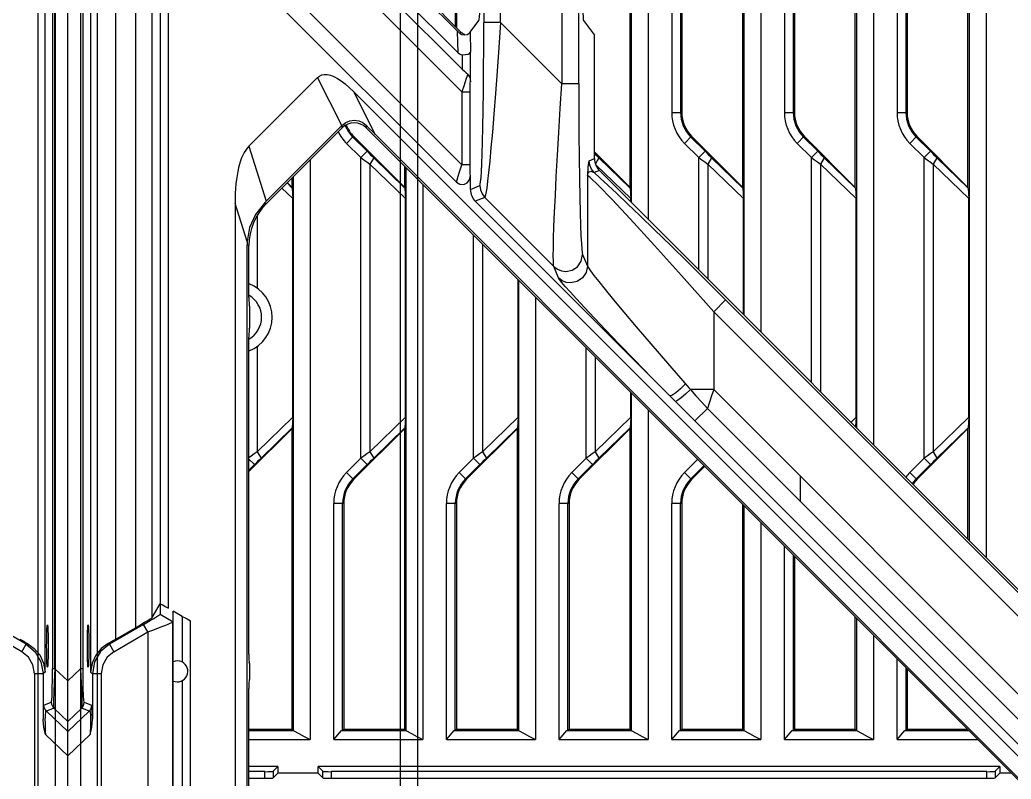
# Model space of a CAD drawing. Header units: millimetres. Extents: x -3132 to 28633, y 682 to 5849.
# Drawn here: x 23555.2 to 23672.9, y 2335.9 to 2426 of the extents above; entities that cross this region are included whole.
import ezdxf

# ---------------------------------------------------------------- set-up
doc = ezdxf.new("R2010")
doc.units = ezdxf.units.MM

# ---------------------------------------------------------------- blocks, each defined once
blk = doc.blocks.new('rtjg')
at = {"linetype": 'Continuous'}
for p, q in [((18239.39, 1763.81), (18239.39, 2763.81)), ((18739.39, 1763.81), (18739.39, 2763.81)), ((18240.91, 2500.5), (18240.91, 2027.12)), ((18241.2, 2027.12), (18241.2, 2500.5)), ((18242.08, 2500.91), (18242.08, 2026.71)), ((18736.69, 2026.71), (18736.69, 2500.91)), ((18737.58, 2500.5), (18737.58, 2027.12)), ((18737.87, 2027.12), (18737.87, 2500.5)), ((18245.08, 2030.64), (18245.08, 2496.98)), ((18247.41, 2495.64), (18247.41, 2031.98)), ((18249.41, 2033.21), (18249.41, 2494.41)), ((18300.02, 2096.5), (18300.02, 2431.12)), ((18288.76, 2423.89), (18288.76, 2103.73)), ((18333, 2257.99), (18333, 2055.71)), ((18334.99, 2258.81), (18334.99, 2053.72)), ((18321.62, 2256.52), (18321.62, 2067.09)), ((18319.63, 2255.85), (18319.63, 2069.08)), ((18306.26, 2251.81), (18306.26, 2082.45)), ((18308.25, 2252.06), (18308.25, 2080.46)), ((18346.37, 2251.81), (18346.37, 2042.34)), ((18348.36, 2251.81), (18348.36, 2040.35)), ((18306.11, 2084.22), (18306.11, 2193.4)), ((18319.48, 2084.22), (18319.48, 2193.4)), ((18332.85, 2084.22), (18332.85, 2193.4)), ((18346.22, 2084.22), (18346.22, 2193.4)), ((18285.38, 2184.51), (18285.38, 2103.33)), ((18285.51, 2184.51), (18285.51, 2103.19)), ((18311.07, 2184.51), (18311.07, 2093.11)), ((18312.12, 2184.51), (18312.12, 2093.11)), ((18312.25, 2184.51), (18312.25, 2093.11)), ((18324.44, 2184.51), (18324.44, 2093.11)), ((18325.49, 2184.51), (18325.49, 2093.11)), ((18325.62, 2184.51), (18325.62, 2093.11)), ((18337.81, 2184.51), (18337.81, 2093.11)), ((18338.86, 2184.51), (18338.86, 2093.11)), ((18338.99, 2184.51), (18338.99, 2093.11)), ((18290.76, 2103.76), (18290.76, 2127.13)), ((18298.02, 2127.13), (18298.02, 2096.5)), ((18258.52, 2125.94), (18286.21, 2098.26)), ((18285.7, 2100.18), (18259.79, 2126.09)), ((18286.15, 2095.57), (18257.16, 2124.57)), ((18285.64, 2102.76), (18264.54, 2123.85)), ((18264.7, 2124.01), (18286.09, 2102.61)), ((18251.41, 2121.65), (18286.15, 2086.9)), ((18250.36, 2120.48), (18250.36, 2034.83)), ((18285.5, 2084.82), (18251.35, 2118.96)), ((18251.35, 2034.29), (18251.35, 2118.96)), ((18287.14, 2102.62), (18288.18, 2104.03)), ((18290.76, 2103.76), (18288.76, 2103.76)), ((18290.76, 2103.76), (18298.02, 2096.5)), ((18300.6, 2104.03), (18301.89, 2102.28)), ((18285.7, 2100.18), (18285.64, 2102.76)), ((18286.09, 2102.61), (18285.9, 2102.49)), ((18287.01, 2102.49), (18286.86, 2102.37)), ((18287.14, 2102.62), (18287.2, 2100.25)), ((18286.46, 2102.26), (18286.14, 2102.33)), ((18301.89, 2087.64), (18301.89, 2102.28)), ((18287.2, 2096.75), (18287.2, 2100.25)), ((18286.21, 2099.94), (18286.21, 2098.26)), ((18287.08, 2097.39), (18286.88, 2097.65)), ((18269.03, 2097.25), (18260.88, 2089.1)), ((18271.91, 2091.54), (18269.03, 2097.25)), ((18286.64, 2097.01), (18286.42, 2096.36)), ((18287.17, 2097.11), (18287.08, 2097.39)), ((18287.2, 2096.88), (18287.17, 2097.11)), ((18287.17, 2096.84), (18287.18, 2096.96)), ((18287.19, 2096.87), (18287.2, 2096.75)), ((18287.2, 2096.75), (18287.2, 2096.88)), ((18300.02, 2096.5), (18298.02, 2096.5)), ((18273.31, 2095.59), (18358.39, 2010.52)), ((18273.31, 2095.59), (18275.88, 2090.5)), ((18286.42, 2096.36), (18286.15, 2095.57)), ((18286.15, 2095.57), (18286.15, 2086.9)), ((18286.15, 2095.57), (18287.15, 2095.57)), ((18287.15, 2086.9), (18287.15, 2095.57)), ((18311.07, 2093.11), (18312.25, 2093.11)), ((18324.44, 2093.11), (18325.62, 2093.11)), ((18337.81, 2093.11), (18338.99, 2093.11)), ((18271.96, 2091.29), (18262.94, 2082.27)), ((18262.95, 2082.58), (18271.91, 2091.54)), ((18271.96, 2091.29), (18271.96, 2091.59)), ((18274.78, 2091.6), (18274.78, 2091.29)), ((18355.81, 2010.27), (18274.78, 2091.29)), ((18273.31, 2090.28), (18272.47, 2089.44)), ((18272.47, 2089.44), (18274.16, 2087.75)), ((18273.22, 2090.18), (18274.91, 2088.5)), ((18279.37, 2084.22), (18273.31, 2090.28)), ((18313.42, 2090.28), (18312.58, 2089.44)), ((18312.58, 2089.44), (18314.27, 2087.75)), ((18313.33, 2090.18), (18315.02, 2088.5)), ((18319.48, 2084.22), (18313.42, 2090.28)), ((18326.79, 2090.28), (18325.95, 2089.44)), ((18325.95, 2089.44), (18327.64, 2087.75)), ((18326.7, 2090.18), (18328.39, 2088.5)), ((18332.85, 2084.22), (18326.79, 2090.28)), ((18340.16, 2090.28), (18339.32, 2089.44)), ((18339.32, 2089.44), (18341.01, 2087.75)), ((18340.07, 2090.18), (18341.76, 2088.5)), ((18346.22, 2084.22), (18340.16, 2090.28)), ((18260.88, 2089.1), (18262.95, 2082.58)), ((18274.16, 2087.75), (18274.91, 2088.5)), ((18306.11, 2084.22), (18301.89, 2088.44)), ((18314.27, 2087.75), (18315.02, 2088.5)), ((18327.64, 2087.75), (18328.39, 2088.5)), ((18341.01, 2087.75), (18341.76, 2088.5)), ((18268.14, 2087.47), (18268.14, 2018.72)), ((18274.16, 2052.08), (18274.16, 2087.75)), ((18275.69, 2087.72), (18275.23, 2086.98)), ((18279.4, 2084.14), (18275.69, 2087.72)), ((18301.27, 2087.38), (18301.89, 2087.64)), ((18302.43, 2087.72), (18302, 2087.02)), ((18306.14, 2084.14), (18302.43, 2087.72)), ((18314.27, 2074.43), (18314.27, 2087.75)), ((18315.8, 2087.72), (18315.34, 2086.98)), ((18319.51, 2084.14), (18315.8, 2087.72)), ((18327.64, 2061.06), (18327.64, 2087.75)), ((18329.17, 2087.72), (18328.71, 2086.98)), ((18332.88, 2084.14), (18329.17, 2087.72)), ((18341.01, 2052.08), (18341.01, 2087.75)), ((18342.54, 2087.72), (18342.08, 2086.98)), ((18346.25, 2084.14), (18342.54, 2087.72)), ((18275.23, 2086.98), (18279.47, 2082.88)), ((18275.23, 2086.98), (18275.23, 2052.85)), ((18279.37, 2084.22), (18279.37, 2086.71)), ((18279.52, 2086.56), (18279.52, 2019.79)), ((18287.15, 2086.9), (18286.15, 2086.9)), ((18302.48, 2086.23), (18301.85, 2085.97)), ((18302.05, 2086.9), (18306.21, 2082.88)), ((18302.48, 2086.23), (18353.31, 2035.39)), ((18315.34, 2086.98), (18319.58, 2082.88)), ((18315.34, 2086.98), (18315.34, 2073.36)), ((18328.71, 2086.98), (18332.95, 2082.88)), ((18328.71, 2086.98), (18328.71, 2059.99)), ((18342.08, 2086.98), (18346.32, 2082.88)), ((18342.08, 2086.98), (18342.08, 2052.85)), ((18266.03, 2084.14), (18265.41, 2084.74)), ((18266, 2084.22), (18265.44, 2084.78)), ((18266, 2084.22), (18266, 2085.33)), ((18266.15, 2085.48), (18266.15, 2019.79)), ((18287.17, 2083.98), (18287.17, 2085.63)), ((18301.05, 2085.64), (18301.05, 2074.88)), ((18264.8, 2084.14), (18266.1, 2082.88)), ((18266.03, 2084.14), (18266, 2084.22)), ((18266.03, 2084.14), (18266.1, 2082.88)), ((18279.4, 2084.14), (18279.37, 2084.22)), ((18279.4, 2084.14), (18279.47, 2082.88)), ((18281.51, 2084.57), (18281.51, 2018.72)), ((18287.17, 2083.98), (18288.29, 2084.44)), ((18288.29, 2084.44), (18288.29, 2084.45)), ((18306.14, 2084.14), (18306.11, 2084.22)), ((18306.14, 2084.14), (18306.21, 2082.88)), ((18319.51, 2084.14), (18319.48, 2084.22)), ((18319.51, 2084.14), (18319.58, 2082.88)), ((18332.88, 2084.14), (18332.85, 2084.22)), ((18332.88, 2084.14), (18332.95, 2082.88)), ((18346.25, 2084.14), (18346.22, 2084.22)), ((18346.25, 2084.14), (18346.32, 2082.88)), ((18262.94, 2082.27), (18262.73, 2082.36)), ((18266.1, 2056.95), (18266.1, 2082.88)), ((18279.47, 2056.95), (18279.47, 2082.88)), ((18288.87, 2083.03), (18287.75, 2082.57)), ((18404.71, 1965.61), (18287.75, 2082.57)), ((18288.88, 2083.04), (18288.87, 2083.03)), ((18288.87, 2083.03), (18297.08, 2074.82)), ((18306.21, 2082.49), (18306.21, 2082.88)), ((18319.58, 2069.12), (18319.58, 2082.88)), ((18332.95, 2056.95), (18332.95, 2082.88)), ((18346.32, 2056.95), (18346.32, 2082.88)), ((18260.67, 2077.79), (18259.24, 2082.29)), ((18259.24, 2082.29), (18259.24, 1838.49)), ((18261.86, 2080.87), (18261.86, 2072.27)), ((18287.53, 2052.08), (18287.53, 2078.54)), ((18260.66, 2077.42), (18260.89, 2077.33)), ((18260.66, 1838.49), (18260.66, 2077.42)), ((18260.89, 2071.16), (18260.89, 2077.33)), ((18288.6, 2077.48), (18288.6, 2052.85)), ((18300.49, 2076.24), (18301.05, 2074.88)), ((18297.64, 2073.47), (18297.08, 2074.82)), ((18292.84, 2056.95), (18292.84, 2073.23)), ((18292.89, 2073.19), (18292.89, 2019.79)), ((18294.88, 2071.2), (18294.88, 2018.72)), ((18316.04, 2069.46), (18317.46, 2070.87)), ((18355.09, 2033.24), (18317.46, 2070.87)), ((18260.92, 2070.17), (18260.96, 2070.11)), ((18260.96, 2070.11), (18260.96, 2067.51)), ((18316.04, 2069.46), (18398.86, 1986.65)), ((18316.04, 2069.46), (18316.04, 2060.23)), ((18260.92, 2067.45), (18260.96, 2067.51)), ((18260.89, 2028.83), (18260.89, 2066.46)), ((18261.86, 2065.35), (18261.86, 2052.85)), ((18300.9, 2052.08), (18300.9, 2065.17)), ((18301.97, 2064.11), (18301.97, 2052.85)), ((18316.04, 2060.23), (18313.27, 2060.23)), ((18405.15, 1971.13), (18316.04, 2060.23)), ((18306.21, 2056.95), (18306.21, 2059.86)), ((18306.26, 2059.82), (18306.26, 2019.79)), ((18308.25, 2057.83), (18308.25, 2018.72)), ((18313.81, 2056.51), (18315.29, 2057.99)), ((18315.29, 2057.99), (18405.14, 1968.15)), ((18266.1, 2056.95), (18261.86, 2052.85)), ((18266.1, 2056.95), (18266.03, 2055.69)), ((18279.47, 2056.95), (18275.23, 2052.85)), ((18279.47, 2056.95), (18279.4, 2055.69)), ((18292.84, 2056.95), (18288.6, 2052.85)), ((18292.84, 2056.95), (18292.77, 2055.69)), ((18306.21, 2056.95), (18301.97, 2052.85)), ((18306.21, 2056.95), (18306.14, 2055.69)), ((18332.95, 2056.95), (18332.34, 2056.36)), ((18332.95, 2056.95), (18332.89, 2055.81)), ((18346.32, 2056.95), (18342.08, 2052.85)), ((18346.32, 2056.95), (18346.25, 2055.69)), ((18260.89, 2050.5), (18266, 2055.61)), ((18262.32, 2052.11), (18266.03, 2055.69)), ((18266.03, 2055.69), (18266, 2055.61)), ((18266, 2019.94), (18266, 2055.61)), ((18273.31, 2049.55), (18279.37, 2055.61)), ((18275.69, 2052.11), (18279.4, 2055.69)), ((18279.4, 2055.69), (18279.37, 2055.61)), ((18279.37, 2019.94), (18279.37, 2055.61)), ((18286.68, 2049.55), (18292.74, 2055.61)), ((18289.06, 2052.11), (18292.77, 2055.69)), ((18292.77, 2055.69), (18292.74, 2055.61)), ((18292.74, 2019.94), (18292.74, 2055.61)), ((18300.05, 2049.55), (18306.11, 2055.61)), ((18302.43, 2052.11), (18306.14, 2055.69)), ((18306.14, 2055.69), (18306.11, 2055.61)), ((18306.11, 2019.94), (18306.11, 2055.61)), ((18340.16, 2049.55), (18346.22, 2055.61)), ((18342.54, 2052.11), (18346.25, 2055.69)), ((18346.25, 2055.69), (18346.22, 2055.61)), ((18346.22, 2042.48), (18346.22, 2055.61)), ((18261.54, 2051.34), (18260.89, 2051.99)), ((18261.86, 2052.85), (18262.32, 2052.11)), ((18274.16, 2052.08), (18272.47, 2050.39)), ((18274.91, 2051.34), (18274.16, 2052.08)), ((18275.23, 2052.85), (18275.69, 2052.11)), ((18287.53, 2052.08), (18285.84, 2050.39)), ((18288.28, 2051.34), (18287.53, 2052.08)), ((18288.6, 2052.85), (18289.06, 2052.11)), ((18300.9, 2052.08), (18299.21, 2050.39)), ((18301.65, 2051.34), (18300.9, 2052.08)), ((18301.97, 2052.85), (18302.43, 2052.11)), ((18314.13, 2051.94), (18312.58, 2050.39)), ((18341.01, 2052.08), (18339.32, 2050.39)), ((18341.76, 2051.34), (18341.01, 2052.08)), ((18342.08, 2052.85), (18342.54, 2052.11)), ((18260.89, 2050.69), (18261.54, 2051.34)), ((18273.22, 2049.65), (18274.91, 2051.34)), ((18286.59, 2049.65), (18288.28, 2051.34)), ((18299.96, 2049.65), (18301.65, 2051.34)), ((18313.33, 2049.65), (18314.88, 2051.2)), ((18313.42, 2049.55), (18314.97, 2051.1)), ((18341.76, 2051.34), (18340.07, 2049.65)), ((18272.47, 2050.39), (18273.31, 2049.55)), ((18285.84, 2050.39), (18286.68, 2049.55)), ((18299.21, 2050.39), (18300.05, 2049.55)), ((18312.58, 2050.39), (18313.42, 2049.55)), ((18326.34, 2046.94), (18326.34, 2049.93)), ((18339.32, 2050.39), (18340.16, 2049.55)), ((18272.14, 2046.73), (18270.96, 2046.73)), ((18270.96, 2018.72), (18270.96, 2046.73)), ((18272.01, 2019.81), (18272.01, 2046.73)), ((18272.14, 2046.73), (18272.14, 2019.94)), ((18285.51, 2046.73), (18284.33, 2046.73)), ((18284.33, 2018.72), (18284.33, 2046.73)), ((18285.38, 2019.81), (18285.38, 2046.73)), ((18285.51, 2046.73), (18285.51, 2019.94)), ((18298.88, 2046.73), (18297.7, 2046.73)), ((18297.7, 2018.72), (18297.7, 2046.73)), ((18298.75, 2019.81), (18298.75, 2046.73)), ((18298.88, 2046.73), (18298.88, 2019.94)), ((18312.25, 2046.73), (18311.07, 2046.73)), ((18311.07, 2018.72), (18311.07, 2046.73)), ((18312.12, 2019.81), (18312.12, 2046.73)), ((18312.25, 2046.73), (18312.25, 2019.94)), ((18319.48, 2019.94), (18319.48, 2046.6)), ((18319.63, 2046.45), (18319.63, 2019.79)), ((18321.62, 2044.46), (18321.62, 2018.72)), ((18324.44, 2018.72), (18324.44, 2041.64)), ((18325.49, 2040.59), (18325.49, 2019.81)), ((18325.62, 2040.45), (18325.62, 2019.94)), ((18249.41, 2033.21), (18250.34, 2034.82)), ((18250.36, 2034.83), (18250.34, 2034.82)), ((18250.34, 2034.82), (18250.34, 2033.59)), ((18250.34, 2033.59), (18251.89, 2032.69)), ((18252.95, 2033.33), (18251.89, 2033.94)), ((18251.89, 1993.68), (18251.89, 2033.94)), ((18252.95, 2033.33), (18252.95, 2027.93)), ((18332.85, 2019.94), (18332.85, 2033.23)), ((18333, 2033.08), (18333, 2019.79)), ((18248.37, 2032.37), (18244.32, 2030.04)), ((18245.08, 2030.64), (18247.41, 2031.98)), ((18248.89, 2031.48), (18248.37, 2032.37)), ((18251.81, 2032.65), (18251.81, 1994.97)), ((18253.94, 1994.82), (18253.94, 2032.79)), ((18734.46, 2030.04), (18730.41, 2032.37)), ((18244.84, 2029.14), (18248.89, 2031.48)), ((18248.89, 2031.48), (18248.89, 1996.14)), ((18334.99, 2031.09), (18334.99, 2018.72)), ((18733.94, 2029.14), (18729.89, 2031.48)), ((18244.32, 2030.04), (18244.18, 2030.12)), ((18244.32, 2030.04), (18244.84, 2029.14)), ((18733.94, 2029.14), (18734.46, 2030.04)), ((18734.46, 2030.04), (18734.6, 2030.12)), ((18337.81, 2018.72), (18337.81, 2028.27)), ((18239.39, 2025.68), (18240.91, 2027.12)), ((18241.2, 2027.12), (18240.91, 2027.12)), ((18260.96, 2027.74), (18260.92, 2027.84)), ((18260.96, 2027.74), (18260.96, 2025.87)), ((18338.86, 2027.22), (18338.86, 2019.81)), ((18338.99, 2027.08), (18338.99, 2019.94)), ((18737.87, 2027.12), (18737.58, 2027.12)), ((18737.87, 2027.12), (18739.39, 2025.68)), ((18242.08, 2026.71), (18242.32, 2026.57)), ((18242.32, 2026.57), (18242.32, 2021.13)), ((18242.32, 2026.57), (18243.36, 2026.57)), ((18243.36, 2026.57), (18243.36, 2001.04)), ((18735.42, 2026.57), (18736.45, 2026.57)), ((18735.42, 2026.57), (18735.42, 2001.04)), ((18736.69, 2026.71), (18736.45, 2026.57)), ((18736.45, 2026.57), (18736.45, 2021.13)), ((18252.95, 2025.69), (18252.95, 2001.93)), ((18260.89, 2002.83), (18260.89, 2024.79)), ((18260.96, 2025.87), (18260.92, 2025.78)), ((18241.05, 2022.45), (18239.39, 2020.87)), ((18241.92, 2022.09), (18241.05, 2022.45)), ((18241.34, 2023.16), (18242.22, 2022.8)), ((18736.56, 2022.8), (18737.43, 2023.16)), ((18737.73, 2022.45), (18736.85, 2022.09)), ((18739.39, 2020.87), (18737.73, 2022.45)), ((18239.39, 2019.68), (18241.92, 2022.09)), ((18736.85, 2022.09), (18739.39, 2019.68)), ((18242.03, 2019.32), (18239.39, 2016.8)), ((18260.89, 2019.94), (18266, 2019.94)), ((18266, 2019.94), (18266.14, 2019.8)), ((18270.96, 2018.72), (18271.88, 2019.8)), ((18271.88, 2019.8), (18272.01, 2019.81)), ((18272.14, 2019.94), (18272.01, 2019.81)), ((18272.14, 2019.94), (18279.37, 2019.94)), ((18279.37, 2019.94), (18279.51, 2019.8)), ((18284.33, 2018.72), (18285.25, 2019.8)), ((18285.25, 2019.8), (18285.38, 2019.81)), ((18285.51, 2019.94), (18285.38, 2019.81)), ((18285.51, 2019.94), (18292.74, 2019.94)), ((18292.74, 2019.94), (18292.88, 2019.8)), ((18297.7, 2018.72), (18298.62, 2019.8)), ((18298.62, 2019.8), (18298.75, 2019.81)), ((18298.88, 2019.94), (18298.75, 2019.81)), ((18298.88, 2019.94), (18306.11, 2019.94)), ((18306.11, 2019.94), (18306.25, 2019.8)), ((18311.07, 2018.72), (18311.99, 2019.8)), ((18311.99, 2019.8), (18312.12, 2019.81)), ((18312.25, 2019.94), (18312.12, 2019.81)), ((18312.25, 2019.94), (18319.48, 2019.94)), ((18319.48, 2019.94), (18319.62, 2019.8)), ((18324.44, 2018.72), (18325.36, 2019.8)), ((18325.36, 2019.8), (18325.49, 2019.81)), ((18325.62, 2019.94), (18325.49, 2019.81)), ((18325.62, 2019.94), (18332.85, 2019.94)), ((18332.85, 2019.94), (18332.99, 2019.8)), ((18337.81, 2018.72), (18338.73, 2019.8)), ((18338.73, 2019.8), (18338.86, 2019.81)), ((18338.99, 2019.94), (18338.86, 2019.81)), ((18338.99, 2019.94), (18346.13, 2019.94)), ((18739.39, 2016.8), (18736.74, 2019.32)), ((18260.89, 2018.72), (18268.14, 2018.72)), ((18270.96, 2018.72), (18281.51, 2018.72)), ((18284.33, 2018.72), (18294.88, 2018.72)), ((18297.7, 2018.72), (18308.25, 2018.72)), ((18311.07, 2018.72), (18321.62, 2018.72)), ((18324.44, 2018.72), (18334.99, 2018.72)), ((18337.81, 2018.72), (18347.35, 2018.72)), ((18264.33, 2015.53), (18260.89, 2015.53)), ((18263.76, 2014.96), (18264.33, 2015.53)), ((18264.33, 2015.53), (18264.33, 2014.75)), ((18269.66, 2014.96), (18269.09, 2015.53)), ((18350.01, 2015.53), (18269.09, 2015.53)), ((18269.09, 2014.75), (18269.09, 2015.53)), ((18349.44, 2014.96), (18350.01, 2015.53)), ((18350.01, 2015.53), (18350.01, 2014.75)), ((18262.76, 2014.91), (18260.89, 2014.91)), ((18260.89, 2014.13), (18262.76, 2014.13)), ((18262.76, 2014.13), (18262.76, 2014.91)), ((18263.76, 2014.96), (18263.76, 2014.18)), ((18263.76, 2014.18), (18264.33, 2014.75)), ((18269.09, 2014.75), (18264.33, 2014.75)), ((18269.66, 2014.18), (18269.09, 2014.75)), ((18269.66, 2014.18), (18269.66, 2014.96)), ((18348.44, 2014.91), (18270.66, 2014.91)), ((18270.66, 2014.91), (18270.66, 2014.13)), ((18270.66, 2014.13), (18348.44, 2014.13)), ((18348.44, 2014.13), (18348.44, 2014.91)), ((18349.44, 2014.96), (18349.44, 2014.18)), ((18349.44, 2014.18), (18350.01, 2014.75)), ((18351.33, 2014.75), (18350.01, 2014.75))]:
    blk.add_line(p, q, dxfattribs=at)
for points in [[(18288.18, 2104.03), (18288.21, 2104.15), (18288.24, 2104.44), (18288.27, 2104.9)], [(18300.51, 2104.9), (18300.54, 2104.44), (18300.57, 2104.15), (18300.6, 2104.03)], [(18288.29, 2084.45), (18288.34, 2084.58), (18288.38, 2084.88), (18288.43, 2085.38), (18288.48, 2086.09), (18288.52, 2087.02), (18288.56, 2088.19), (18288.61, 2089.63), (18288.65, 2091.35), (18288.68, 2093.36), (18288.71, 2095.65), (18288.74, 2098.19), (18288.75, 2100.91), (18288.76, 2103.73)], [(18290.76, 2103.76), (18290.56, 2100.81), (18290.35, 2098), (18290.15, 2095.35), (18289.96, 2092.92), (18289.78, 2090.77), (18289.61, 2088.9), (18289.46, 2087.32), (18289.33, 2086), (18289.21, 2084.95), (18289.1, 2084.13), (18289.02, 2083.55), (18288.94, 2083.19), (18288.88, 2083.04)], [(18286.14, 2102.33), (18286.06, 2102.37), (18285.97, 2102.43), (18285.9, 2102.49)], [(18286.86, 2102.37), (18286.77, 2102.32), (18286.46, 2102.26)], [(18287.14, 2102.62), (18287.12, 2102.6), (18287.08, 2102.56), (18287.01, 2102.48)], [(18285.7, 2100.18), (18285.86, 2100.05), (18286.03, 2099.97), (18286.21, 2099.94)], [(18286.2, 2099.94), (18286.57, 2099.97), (18286.89, 2100.04), (18287.11, 2100.13), (18287.2, 2100.25)], [(18286.21, 2098.26), (18286.45, 2098.02), (18286.68, 2097.82), (18286.88, 2097.65)], [(18286.88, 2097.65), (18286.8, 2097.45), (18286.64, 2097.01)], [(18269.03, 2097.25), (18269.27, 2097.43), (18269.53, 2097.55), (18269.83, 2097.61), (18270.17, 2097.6), (18270.55, 2097.52), (18270.95, 2097.37), (18271.38, 2097.15), (18271.83, 2096.86), (18272.3, 2096.51), (18272.8, 2096.08), (18273.31, 2095.59)], [(18287.15, 2095.57), (18287.15, 2096.11), (18287.16, 2096.55), (18287.17, 2096.84)], [(18297.08, 2074.82), (18297.04, 2075.04), (18297.02, 2075.47), (18297.01, 2076.13), (18297.02, 2077.02), (18297.05, 2078.16), (18297.09, 2079.57), (18297.16, 2081.26), (18297.25, 2083.25), (18297.36, 2085.5), (18297.5, 2088.02), (18297.66, 2090.74), (18297.83, 2093.59), (18298.02, 2096.5)], [(18300.02, 2096.5), (18300.03, 2093.47), (18300.04, 2090.52), (18300.07, 2087.75), (18300.11, 2085.24), (18300.15, 2083.05), (18300.19, 2081.2), (18300.24, 2079.69), (18300.29, 2078.48), (18300.34, 2077.55), (18300.39, 2076.89), (18300.44, 2076.45), (18300.49, 2076.24)], [(18271.91, 2091.55), (18272.37, 2091.91), (18272.85, 2092.11), (18273.37, 2092.18)], [(18273.37, 2092.18), (18273.91, 2092.11), (18274.39, 2091.91), (18274.78, 2091.6)], [(18274.78, 2091.6), (18275.17, 2091.22), (18275.54, 2090.84), (18356.02, 2010.36)], [(18275.69, 2087.72), (18275.44, 2087.97), (18275.18, 2088.23), (18274.91, 2088.5)], [(18315.8, 2087.72), (18315.55, 2087.97), (18315.29, 2088.23), (18315.02, 2088.5)], [(18329.17, 2087.72), (18328.92, 2087.97), (18328.66, 2088.23), (18328.39, 2088.5)], [(18342.54, 2087.72), (18342.29, 2087.97), (18342.03, 2088.23), (18341.76, 2088.5)], [(18274.16, 2087.75), (18274.52, 2087.49), (18274.88, 2087.23), (18275.23, 2086.98)], [(18301.27, 2087.38), (18301.2, 2087.18), (18301.12, 2086.6), (18301.05, 2085.64)], [(18301.85, 2085.97), (18301.54, 2086.38), (18301.34, 2086.86), (18301.27, 2087.38)], [(18302.43, 2087.72), (18302.18, 2087.97), (18301.92, 2088.23)], [(18314.27, 2087.75), (18314.63, 2087.49), (18314.99, 2087.23), (18315.34, 2086.98)], [(18327.64, 2087.75), (18328, 2087.49), (18328.36, 2087.23), (18328.71, 2086.98)], [(18341.01, 2087.75), (18341.37, 2087.49), (18341.73, 2087.23), (18342.08, 2086.98)], [(18285.5, 2084.82), (18285.58, 2085.1), (18285.72, 2085.56), (18285.92, 2086.18), (18286.15, 2086.9)], [(18287.17, 2085.62), (18287.16, 2085.8), (18287.16, 2086.01), (18287.15, 2086.27), (18287.15, 2086.57), (18287.15, 2086.9)], [(18301.05, 2085.64), (18301.2, 2086.02), (18301.48, 2086.14), (18301.85, 2085.97)], [(18301.85, 2085.97), (18302.57, 2085.33), (18303.46, 2084.5), (18304.54, 2083.49), (18305.83, 2082.27), (18307.32, 2080.84), (18309.03, 2079.19), (18310.94, 2077.33), (18313.01, 2075.29), (18315.2, 2073.12), (18317.46, 2070.87)], [(18285.5, 2084.82), (18285.91, 2084.58), (18286.37, 2084.55), (18286.78, 2084.75), (18287.07, 2085.12), (18287.17, 2085.63)], [(18316.04, 2069.46), (18312.22, 2073.76), (18309.01, 2077.33), (18306.13, 2080.49), (18303.98, 2082.79), (18302.38, 2084.45), (18301.4, 2085.4), (18301.05, 2085.64)], [(18288.29, 2084.44), (18288.35, 2083.93), (18288.55, 2083.45), (18288.87, 2083.03)], [(18262.73, 2082.36), (18261.67, 2081.01), (18260.97, 2079.47), (18260.67, 2077.79)], [(18298.49, 2074.24), (18299.24, 2074.39), (18299.88, 2074.81), (18300.33, 2075.46), (18300.49, 2076.24)], [(18297.08, 2074.82), (18297.49, 2074.51), (18297.97, 2074.31), (18298.49, 2074.24)], [(18301.05, 2074.88), (18300.91, 2074.14), (18300.49, 2073.5), (18299.84, 2073.05), (18299.05, 2072.89)], [(18301.05, 2074.88), (18301.17, 2074.68), (18301.42, 2074.31), (18301.82, 2073.77), (18302.4, 2073.04), (18303.16, 2072.09), (18304.15, 2070.89), (18305.37, 2069.43), (18306.85, 2067.68), (18308.58, 2065.65), (18310.54, 2063.37), (18312.88, 2060.68)], [(18310.83, 2059.49), (18308.67, 2061.68), (18306.67, 2063.73), (18304.84, 2065.61), (18303.23, 2067.28), (18301.85, 2068.73), (18300.7, 2069.96), (18299.75, 2070.98), (18299, 2071.81), (18298.43, 2072.46), (18298.02, 2072.94), (18297.76, 2073.28), (18297.64, 2073.47)], [(18299.05, 2072.89), (18298.54, 2072.95), (18298.06, 2073.15), (18297.64, 2073.47)], [(18312.69, 2060.9), (18312.1, 2060.33), (18311.54, 2059.85), (18311.08, 2059.55), (18310.83, 2059.49)], [(18313.27, 2060.23), (18312.7, 2059.69), (18312.18, 2059.24), (18311.74, 2058.93), (18311.49, 2058.83)], [(18312.88, 2060.68), (18313.08, 2060.46), (18313.27, 2060.23)], [(18313.27, 2060.23), (18313.94, 2059.48), (18314.62, 2058.73), (18315.29, 2057.99)], [(18316.04, 2060.23), (18315.79, 2059.48), (18315.54, 2058.74), (18315.29, 2057.99)], [(18261.86, 2052.85), (18261.51, 2052.6), (18261.15, 2052.35), (18260.89, 2052.15)], [(18261.54, 2051.34), (18261.81, 2051.6), (18262.07, 2051.86), (18262.32, 2052.11)], [(18275.23, 2052.85), (18274.88, 2052.6), (18274.52, 2052.35), (18274.16, 2052.08)], [(18274.91, 2051.34), (18275.18, 2051.6), (18275.44, 2051.86), (18275.69, 2052.11)], [(18288.6, 2052.85), (18288.25, 2052.6), (18287.89, 2052.35), (18287.53, 2052.08)], [(18288.28, 2051.34), (18288.55, 2051.6), (18288.81, 2051.86), (18289.06, 2052.11)], [(18301.97, 2052.85), (18301.62, 2052.6), (18301.26, 2052.35), (18300.9, 2052.08)], [(18301.65, 2051.34), (18301.92, 2051.6), (18302.18, 2051.86), (18302.43, 2052.11)], [(18342.08, 2052.85), (18341.73, 2052.6), (18341.37, 2052.35), (18341.01, 2052.08)], [(18341.76, 2051.34), (18342.03, 2051.6), (18342.29, 2051.86), (18342.54, 2052.11)], [(18250.36, 2034.83), (18250.44, 2034.79), (18250.65, 2034.69), (18250.96, 2034.51), (18251.35, 2034.29)], [(18248.37, 2032.37), (18248.76, 2032.6), (18249.15, 2032.83), (18249.51, 2033.05), (18249.82, 2033.23), (18250.06, 2033.38), (18250.22, 2033.49), (18250.31, 2033.56), (18250.34, 2033.59)], [(18252.93, 2033.34), (18253.04, 2033.29), (18253.24, 2033.19), (18253.55, 2033.02), (18253.94, 2032.79)], [(18248.89, 2031.48), (18249.48, 2031.71), (18250.56, 2032.12)], [(18250.56, 2032.12), (18251.01, 2032.29), (18251.37, 2032.45), (18251.81, 2032.65)], [(18251.89, 2032.66), (18251.86, 2032.66), (18251.84, 2032.66), (18251.81, 2032.65)], [(18244.18, 2030.12), (18243.37, 2029.53), (18242.72, 2028.74), (18242.27, 2027.79), (18242.08, 2026.71)], [(18244.32, 2030.04), (18243.27, 2029.16), (18242.56, 2027.92), (18242.32, 2026.57)], [(18734.46, 2030.04), (18735.52, 2029.14), (18736.21, 2027.94), (18736.45, 2026.57)], [(18734.6, 2030.12), (18735.4, 2029.53), (18736.06, 2028.75), (18736.51, 2027.79), (18736.69, 2026.71)], [(18244.84, 2029.14), (18244.05, 2028.48), (18243.54, 2027.58), (18243.36, 2026.57)], [(18735.42, 2026.57), (18735.24, 2027.58), (18734.72, 2028.48), (18733.94, 2029.14)], [(18240.91, 2027.12), (18240.95, 2026.22), (18240.99, 2025.43), (18241.02, 2024.74), (18241.04, 2024.14), (18241.06, 2023.62), (18241.07, 2023.19), (18241.07, 2022.84), (18241.06, 2022.59), (18241.05, 2022.45)], [(18241.34, 2023.16), (18241.29, 2023.38), (18241.25, 2023.94), (18241.22, 2024.79), (18241.21, 2025.83), (18241.2, 2027.12)], [(18737.43, 2023.16), (18737.49, 2023.38), (18737.52, 2023.94), (18737.55, 2024.79), (18737.57, 2025.83), (18737.58, 2027.12)], [(18737.87, 2027.12), (18737.79, 2025.55), (18737.74, 2024.31), (18737.71, 2023.36), (18737.71, 2022.75), (18737.73, 2022.45)], [(18241.05, 2022.45), (18241.21, 2022.66), (18241.31, 2022.9), (18241.34, 2023.16)], [(18242.22, 2022.8), (18242.18, 2022.54), (18242.08, 2022.3), (18241.92, 2022.09)], [(18242.32, 2021.13), (18242.3, 2022.01), (18242.26, 2022.57), (18242.22, 2022.8)], [(18736.85, 2022.09), (18736.7, 2022.3), (18736.6, 2022.54), (18736.56, 2022.8)], [(18737.43, 2023.16), (18737.47, 2022.9), (18737.57, 2022.66), (18737.73, 2022.45)], [(18241.92, 2022.09), (18241.98, 2022.1), (18242.04, 2022.04), (18242.05, 2021.88), (18242.07, 2021.67), (18242.09, 2021.4), (18242.1, 2021.06), (18242.09, 2020.72), (18242.08, 2020.39), (18242.09, 2020.06), (18242.06, 2019.71), (18242.03, 2019.32)], [(18736.85, 2022.09), (18736.79, 2022.1), (18736.74, 2022.04), (18736.73, 2021.88), (18736.7, 2021.67), (18736.69, 2021.4), (18736.68, 2021.06), (18736.69, 2020.72), (18736.7, 2020.39), (18736.69, 2020.06), (18736.71, 2019.71), (18736.74, 2019.32)], [(18242.03, 2019.32), (18242.19, 2019.94), (18242.29, 2020.54), (18242.32, 2021.13)], [(18736.74, 2019.32), (18736.59, 2019.94), (18736.49, 2020.54), (18736.45, 2021.13)], [(18260.89, 2019.79), (18263.6, 2019.79), (18266.14, 2019.79)], [(18266.14, 2019.79), (18266.8, 2019.43), (18267.46, 2019.08), (18268.14, 2018.72)], [(18271.88, 2019.8), (18274.42, 2019.79), (18276.97, 2019.79), (18279.51, 2019.79)], [(18279.51, 2019.79), (18280.17, 2019.43), (18280.83, 2019.08), (18281.51, 2018.72)], [(18285.25, 2019.8), (18287.79, 2019.79), (18290.34, 2019.79), (18292.88, 2019.79)], [(18292.88, 2019.79), (18293.54, 2019.43), (18294.2, 2019.08), (18294.88, 2018.72)], [(18298.62, 2019.8), (18301.16, 2019.79), (18303.71, 2019.79), (18306.25, 2019.79)], [(18306.25, 2019.79), (18306.91, 2019.43), (18307.57, 2019.08), (18308.25, 2018.72)], [(18311.99, 2019.8), (18314.53, 2019.79), (18317.08, 2019.79), (18319.62, 2019.79)], [(18319.62, 2019.79), (18320.28, 2019.43), (18320.94, 2019.08), (18321.62, 2018.72)], [(18325.36, 2019.8), (18327.9, 2019.79), (18330.45, 2019.79), (18332.99, 2019.79)], [(18332.99, 2019.79), (18333.65, 2019.43), (18334.31, 2019.08), (18334.99, 2018.72)], [(18338.73, 2019.8), (18341.27, 2019.79), (18343.82, 2019.79), (18346.29, 2019.79)]]:
    blk.add_lwpolyline(points, dxfattribs=at)
for centre, radius, start, end in [((18316.25, 2093.11), 5.19, 180, 225), ((18316.25, 2093.11), 4.13, 180, 225), ((18316.25, 2093.11), 4, 180, 225), ((18329.62, 2093.11), 5.19, 180, 225), ((18329.62, 2093.11), 4.13, 180, 225), ((18329.62, 2093.11), 4, 180, 225), ((18342.99, 2093.11), 5.19, 180, 225), ((18342.99, 2093.11), 4.13, 180, 225), ((18342.99, 2093.11), 4, 180, 225), ((18276.14, 2093.11), 5.19, 206.0138, 225), ((18276.14, 2093.11), 4.13, 202.2568, 225), ((18276.14, 2093.11), 4, 201.8643, 225), ((18259.39, 2068.81), 4.25, 290.811, 69.189), ((18259.39, 2068.81), 3, 300.0326, 59.8218), ((18276.14, 2046.73), 5.19, 135, 180), ((18276.14, 2046.73), 4.13, 135, 180), ((18276.14, 2046.73), 4, 135, 180), ((18289.51, 2046.73), 5.19, 135, 180), ((18289.51, 2046.73), 4.13, 135, 180), ((18289.51, 2046.73), 4, 135, 180), ((18302.88, 2046.73), 5.19, 135, 180), ((18302.88, 2046.73), 4.13, 135, 180), ((18302.88, 2046.73), 4, 135, 180), ((18316.25, 2046.73), 5.19, 135, 180), ((18316.25, 2046.73), 4.13, 135, 180), ((18316.25, 2046.73), 4, 135, 180), ((18342.99, 2046.73), 5.19, 135, 143.0756), ((18342.99, 2046.73), 4.13, 135, 145.0565), ((18342.99, 2046.73), 4, 135, 145.4412), ((18252.39, 2026.81), 1.25, 63.5643, 113.5782), ((18252.39, 2026.81), 1.25, 246.4218, 63.5156)]:
    blk.add_arc(centre, radius, start, end, dxfattribs=at)
for centre, major_axis, ratio, start_param, end_param in [((18286.16, 2102.17), (-1.02, 1.06), 0.029169, -1.283477, -1.001635), ((18286.66, 2103.17), (0.683, 0.41), 0.999353, -2.896856, -2.373265), ((18273.37, 2089.88), (0, -2), 0.998783, 2.356803, 3.926382), ((18269.31, 2065.88), (7.55, -23.77), 0.280674, -2.997283, -2.418051), ((18303.89, 2087.64), (1.85, 0.77), 0.999286, 2.749146, 3.534039), ((18289.17, 2083.98), (-1.85, -0.77), 0.999286, -0.392447, 0.392447), ((18263.66, 2083.66), (5.56, 5.62), 0.032515, -1.772634, -1.732158), ((18267.89, 2077.32), (6.47, -2.68), 0.999286, 2.749146, 3.534039), ((18267.91, 2077.32), (7.11, -1.47), 0.962916, -2.997808, -2.945369), ((18260.92, 2071.16), (0, 0.996), 0.034921, -4.712389, -3.193953), ((18260.92, 2066.46), (0, 0.996), 0.034921, 0.05236, 1.570796), ((18247.41, 2032.06), (2, 1.16), 0.030233, -1.588271, -0.052381), ((18245.08, 2030.76), (3, 1.73), 0.030233, -1.894063, -1.588271), ((18733.7, 2030.76), (3, -1.73), 0.030233, -1.553322, -1.24753), ((18260.92, 2028.83), (0, 0.996), 0.034921, -4.712389, -3.228859), ((18260.92, 2024.79), (0, 0.996), 0.034921, 0.087266, 1.570796), ((18262.76, 2014.96), (1, 0), 0.052408, -1.570796, -0.05236), ((18262.76, 2014.18), (1, 0), 0.052408, -1.570796, -0.05236), ((18270.66, 2014.96), (1, 0), 0.052408, -3.089233, -1.570796), ((18270.66, 2014.18), (1, 0), 0.052408, -3.089233, -1.570796), ((18348.44, 2014.96), (1, 0), 0.052408, -1.570796, -0.05236), ((18348.44, 2014.18), (1, 0), 0.052408, -1.570796, -0.05236)]:
    blk.add_ellipse(centre, major_axis=major_axis, ratio=ratio, start_param=start_param, end_param=end_param, dxfattribs=at)
for centre in [(18241.8, 2029.81), (18736.97, 2029.81)]:
    blk.add_ellipse(centre, major_axis=(0, 2.5), ratio=0.034921, dxfattribs=at)
blk = doc.blocks.new('*U107')
blk.add_blockref('rtjg', (-18489.39, -2267.31))
blk = doc.blocks.new('*U108')
at = {"color": 0, "linetype": 'ByBlock', "lineweight": -2, "transparency": 16777216}
for p in [(0, 0), (500, 0)]:
    blk.add_blockref('*U107', p, dxfattribs=at)
blk = doc.blocks.new('hfnv')
at = {"color": 114, "linetype": 'Continuous', "true_color": 0x139b48}
for p, q in [((20292.48, 7504.59), (20292.48, 6507.59)), ((20294.48, 7504.59), (20294.48, 6507.59)), ((20330.48, 6507.59), (20330.48, 7504.59)), ((20332.48, 7504.59), (20332.48, 6507.59)), ((20789.48, 7504.59), (20789.48, 6507.59)), ((20787.48, 6610.7), (20787.48, 7401.47))]:
    blk.add_line(p, q, dxfattribs=at)
blk = doc.blocks.new('*U116')
blk.add_blockref('hfnv', (-20547.98, -7013.09))
blk = doc.blocks.new('*U117')
at = {"color": 0, "linetype": 'ByBlock', "lineweight": -2, "transparency": 16777216}
for p in [(0, 0), (500, 0)]:
    blk.add_blockref('*U116', p, dxfattribs=at)

msp = doc.modelspace()

# ---------------------------------------------------------------- block references
for name, p in [('*U117', (23317.901, 2592.128)), ('*U108', (23310.901, 2589.228))]:
    msp.add_blockref(name, p)

doc.saveas('drawing.dxf')
